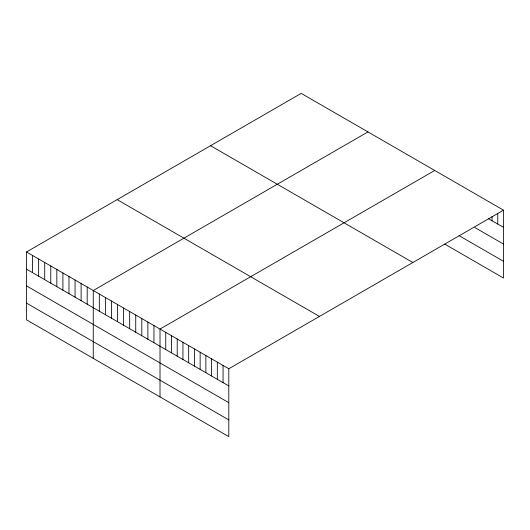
<?xml version="1.0" encoding="UTF-8"?>
<svg xmlns="http://www.w3.org/2000/svg" width="530" height="530" viewBox="0 0 530 530"><rect width="100%" height="100%" fill="white"/><g stroke="black" fill="none" stroke-linecap="round" stroke-linejoin="round"><path stroke-width="0.79" d="M503.5 210.172L228.801 368.767L228.801 436.627L26.5 319.828L26.5 251.969L301.199 93.373L503.5 210.172L503.5 278.031L444.75 244.111M367.959 131.917L93.26 290.513L93.26 358.373M434.719 170.461L160.014 329.057L160.014 396.917M488.455 218.665L503.5 227.35M474.84 227.529L503.5 244.072M459.079 235.658L503.5 261.303M210.549 145.71L412.85 262.509M117.15 199.631L319.451 316.43M26.5 251.969L228.801 368.767M26.5 269.154L228.801 385.946M26.5 285.875L228.801 402.674M26.5 303.107L228.801 419.906M497.769 213.404L497.769 224.044M492.039 216.644L492.039 220.732M223.064 365.455L223.064 382.64M217.333 362.149L217.333 379.328M211.602 358.837L211.602 376.022M205.872 355.531L205.872 372.709M200.141 352.218L200.141 369.403M194.411 348.912L194.411 366.091M188.673 345.6L188.673 362.785M182.943 342.294L182.943 359.473M177.212 338.981L177.212 356.167M171.481 335.675L171.481 352.854M165.751 332.363L165.751 349.548M153.945 325.552L153.945 342.731M147.877 322.048L147.877 339.233M141.808 318.543L141.808 335.728M135.74 315.039L135.74 332.224M129.671 311.534L129.671 328.719M123.603 308.036L123.603 325.215M117.534 304.531L117.534 321.71M111.466 301.027L111.466 318.205M105.397 297.522L105.397 314.701M99.329 294.017L99.329 311.196M87.192 287.008L87.192 304.194M81.123 283.504L81.123 300.689M75.055 279.999L75.055 297.184M68.98 276.501L68.98 293.68M62.911 272.996L62.911 290.175M56.842 269.492L56.842 286.67M50.774 265.987L50.774 283.166M44.706 262.482L44.706 279.661M38.637 258.978L38.637 276.163M32.568 255.473L32.568 272.659"/></g></svg>
